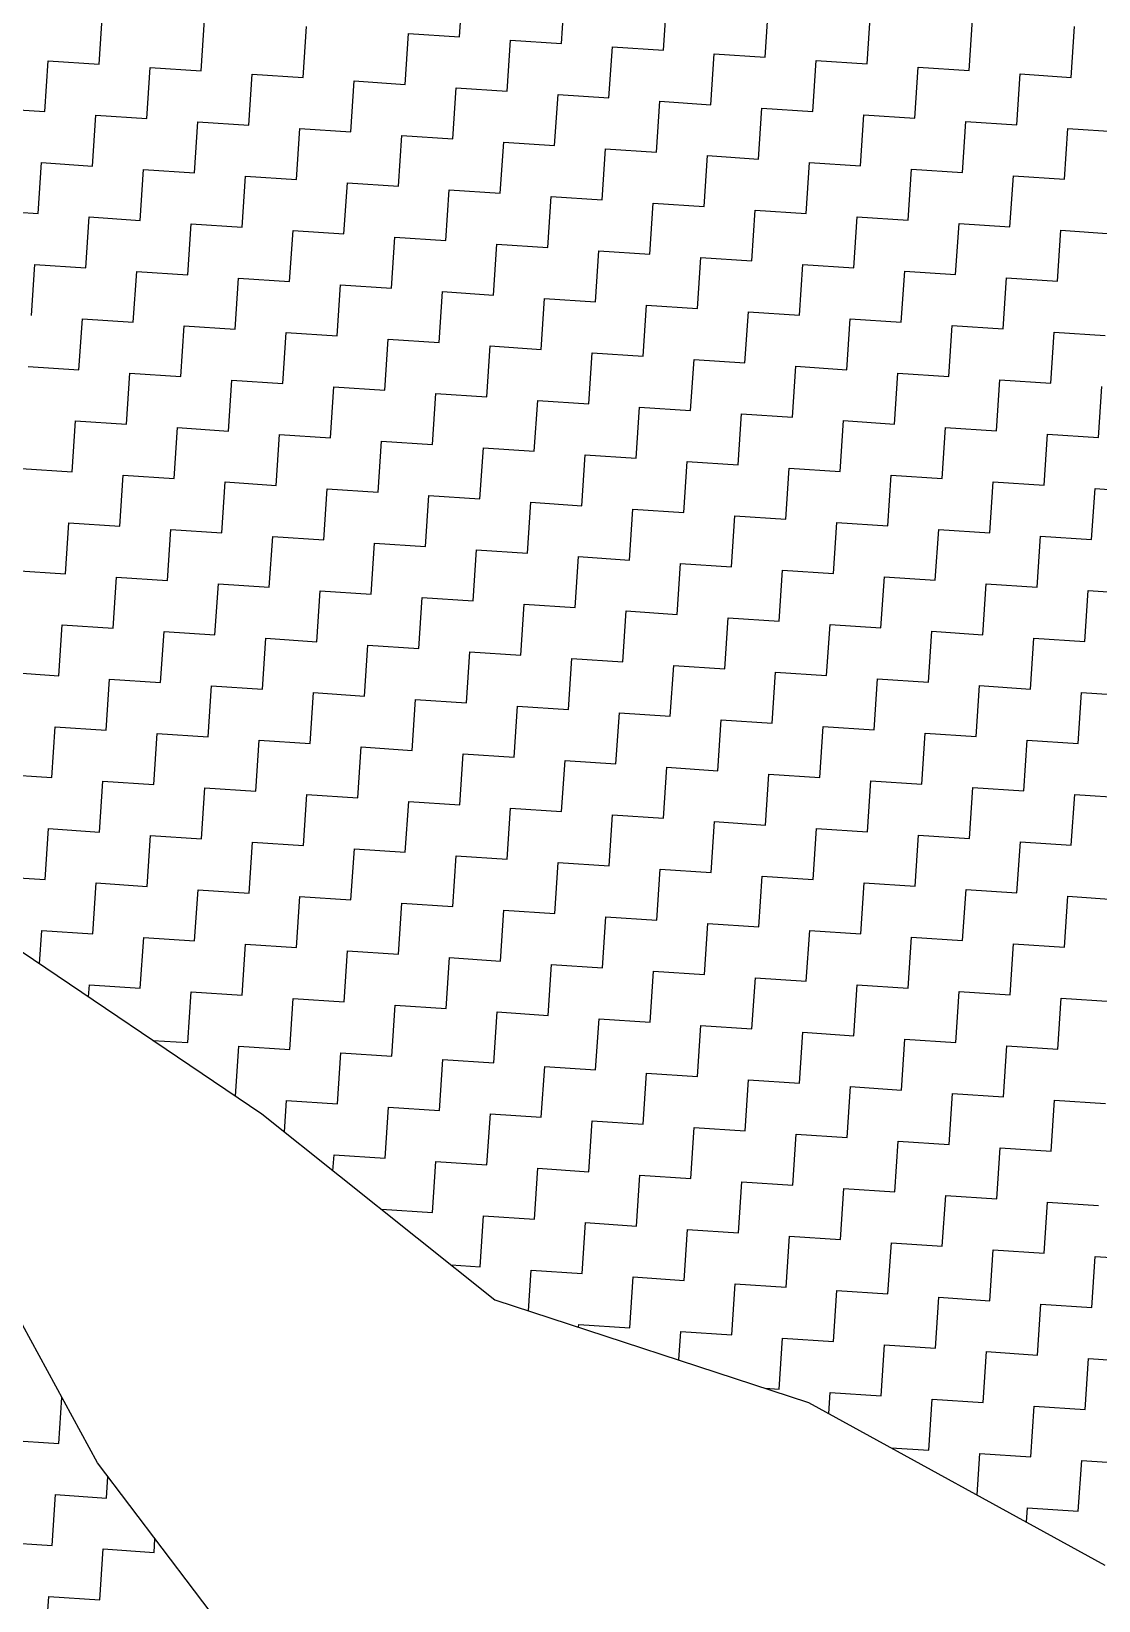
# Model space of a CAD drawing. Header units: metres. Extents: x 286068 to 287358, y 2005630 to 2007098.
# Drawn here: x 286599 to 286666.9, y 2005928.9 to 2006028.7 of the extents above; entities that cross this region are included whole.
import ezdxf

# ---------------------------------------------------------------- set-up
doc = ezdxf.new("R2010")
doc.units = ezdxf.units.M
doc.layers.add('POLY_HATCH', color=12, linetype='Continuous')

msp = doc.modelspace()

# ---------------------------------------------------------------- linework, layer by layer
at = {"layer": 'POLY_HATCH', "linetype": 'Continuous'}
for p, q in [((286626.251, 2006028.319), (286626.466, 2006031.561)), ((286632.735, 2006027.888), (286632.95, 2006031.13)), ((286639.218, 2006027.458), (286639.434, 2006030.7)), ((286645.702, 2006027.028), (286645.917, 2006030.269)), ((286603.343, 2006026.584), (286603.558, 2006029.825)), ((286609.827, 2006026.153), (286610.042, 2006029.395)), ((286652.186, 2006026.597), (286652.401, 2006029.839)), ((286658.669, 2006026.167), (286658.885, 2006029.409)), ((286665.153, 2006025.736), (286665.368, 2006028.978)), ((286616.31, 2006025.723), (286616.526, 2006028.965)), ((286622.794, 2006025.292), (286623.009, 2006028.534)), ((286623.009, 2006028.534), (286626.251, 2006028.319)), ((286629.278, 2006024.862), (286629.493, 2006028.104)), ((286629.493, 2006028.104), (286632.735, 2006027.888)), ((286635.761, 2006024.431), (286635.977, 2006027.673)), ((286635.977, 2006027.673), (286639.218, 2006027.458)), ((286642.245, 2006024.001), (286642.46, 2006027.243)), ((286642.46, 2006027.243), (286645.702, 2006027.028)), ((286599.886, 2006023.557), (286600.101, 2006026.799)), ((286600.101, 2006026.799), (286603.343, 2006026.584)), ((286606.37, 2006023.126), (286606.585, 2006026.368)), ((286606.585, 2006026.368), (286609.827, 2006026.153)), ((286648.729, 2006023.571), (286648.944, 2006026.812)), ((286648.944, 2006026.812), (286652.186, 2006026.597)), ((286655.212, 2006023.14), (286655.428, 2006026.382)), ((286655.428, 2006026.382), (286658.669, 2006026.167)), ((286612.853, 2006022.696), (286613.069, 2006025.938)), ((286613.069, 2006025.938), (286616.31, 2006025.723)), ((286619.337, 2006022.266), (286619.552, 2006025.507)), ((286619.552, 2006025.507), (286622.794, 2006025.292)), ((286625.821, 2006021.835), (286626.036, 2006025.077)), ((286626.036, 2006025.077), (286629.278, 2006024.862)), ((286661.696, 2006022.71), (286661.911, 2006025.952)), ((286661.911, 2006025.952), (286665.153, 2006025.736)), ((286632.304, 2006021.405), (286632.52, 2006024.647)), ((286632.52, 2006024.647), (286635.761, 2006024.431)), ((286638.788, 2006020.974), (286639.003, 2006024.216)), ((286639.003, 2006024.216), (286642.245, 2006024.001)), ((286596.644, 2006023.772), (286599.886, 2006023.557)), ((286602.913, 2006020.1), (286603.128, 2006023.342)), ((286603.128, 2006023.342), (286606.37, 2006023.126)), ((286645.272, 2006020.544), (286645.487, 2006023.786)), ((286645.487, 2006023.786), (286648.729, 2006023.571)), ((286651.755, 2006020.114), (286651.971, 2006023.355)), ((286651.971, 2006023.355), (286655.212, 2006023.14)), ((286609.396, 2006019.669), (286609.612, 2006022.911)), ((286609.612, 2006022.911), (286612.853, 2006022.696)), ((286615.88, 2006019.239), (286616.095, 2006022.481)), ((286616.095, 2006022.481), (286619.337, 2006022.266)), ((286622.364, 2006018.809), (286622.579, 2006022.05)), ((286622.579, 2006022.05), (286625.821, 2006021.835)), ((286658.239, 2006019.683), (286658.454, 2006022.925)), ((286658.454, 2006022.925), (286661.696, 2006022.71)), ((286664.723, 2006019.253), (286664.938, 2006022.495)), ((286664.938, 2006022.495), (286668.18, 2006022.279)), ((286628.847, 2006018.378), (286629.063, 2006021.62)), ((286629.063, 2006021.62), (286632.304, 2006021.405)), ((286635.331, 2006017.948), (286635.546, 2006021.19)), ((286635.546, 2006021.19), (286638.788, 2006020.974)), ((286599.456, 2006017.073), (286599.671, 2006020.315)), ((286599.671, 2006020.315), (286602.913, 2006020.1)), ((286641.815, 2006017.517), (286642.03, 2006020.759)), ((286642.03, 2006020.759), (286645.272, 2006020.544)), ((286648.298, 2006017.087), (286648.514, 2006020.329)), ((286648.514, 2006020.329), (286651.755, 2006020.114)), ((286605.939, 2006016.643), (286606.155, 2006019.885)), ((286606.155, 2006019.885), (286609.396, 2006019.669)), ((286612.423, 2006016.212), (286612.638, 2006019.454)), ((286612.638, 2006019.454), (286615.88, 2006019.239)), ((286618.907, 2006015.782), (286619.122, 2006019.024)), ((286619.122, 2006019.024), (286622.364, 2006018.809)), ((286654.782, 2006016.657), (286654.997, 2006019.898)), ((286654.997, 2006019.898), (286658.239, 2006019.683)), ((286661.266, 2006016.226), (286661.481, 2006019.468)), ((286661.481, 2006019.468), (286664.723, 2006019.253)), ((286625.39, 2006015.352), (286625.606, 2006018.593)), ((286625.606, 2006018.593), (286628.847, 2006018.378)), ((286631.874, 2006014.921), (286632.089, 2006018.163)), ((286632.089, 2006018.163), (286635.331, 2006017.948)), ((286596.214, 2006017.288), (286599.456, 2006017.073)), ((286638.358, 2006014.491), (286638.573, 2006017.733)), ((286638.573, 2006017.733), (286641.815, 2006017.517)), ((286644.841, 2006014.06), (286645.057, 2006017.302)), ((286645.057, 2006017.302), (286648.298, 2006017.087)), ((286602.482, 2006013.616), (286602.698, 2006016.858)), ((286602.698, 2006016.858), (286605.939, 2006016.643)), ((286608.966, 2006013.186), (286609.181, 2006016.428)), ((286609.181, 2006016.428), (286612.423, 2006016.212)), ((286651.325, 2006013.63), (286651.54, 2006016.872)), ((286651.54, 2006016.872), (286654.782, 2006016.657)), ((286657.809, 2006013.2), (286658.024, 2006016.441)), ((286658.024, 2006016.441), (286661.266, 2006016.226)), ((286664.292, 2006012.769), (286664.508, 2006016.011)), ((286664.508, 2006016.011), (286667.749, 2006015.796)), ((286615.45, 2006012.755), (286615.665, 2006015.997)), ((286615.665, 2006015.997), (286618.907, 2006015.782)), ((286621.933, 2006012.325), (286622.149, 2006015.567)), ((286622.149, 2006015.567), (286625.39, 2006015.352)), ((286628.417, 2006011.895), (286628.632, 2006015.136)), ((286628.632, 2006015.136), (286631.874, 2006014.921)), ((286634.901, 2006011.464), (286635.116, 2006014.706)), ((286635.116, 2006014.706), (286638.358, 2006014.491)), ((286641.384, 2006011.034), (286641.6, 2006014.276)), ((286641.6, 2006014.276), (286644.841, 2006014.06)), ((286599.025, 2006010.59), (286599.24, 2006013.831)), ((286599.24, 2006013.831), (286602.482, 2006013.616)), ((286605.509, 2006010.159), (286605.724, 2006013.401)), ((286605.724, 2006013.401), (286608.966, 2006013.186)), ((286647.868, 2006010.603), (286648.083, 2006013.845)), ((286648.083, 2006013.845), (286651.325, 2006013.63)), ((286654.352, 2006010.173), (286654.567, 2006013.415)), ((286654.567, 2006013.415), (286657.809, 2006013.2)), ((286611.993, 2006009.729), (286612.208, 2006012.971)), ((286612.208, 2006012.971), (286615.45, 2006012.755)), ((286618.476, 2006009.298), (286618.691, 2006012.54)), ((286618.691, 2006012.54), (286621.933, 2006012.325)), ((286624.96, 2006008.868), (286625.175, 2006012.11)), ((286625.175, 2006012.11), (286628.417, 2006011.895)), ((286660.835, 2006009.742), (286661.05, 2006012.984)), ((286661.05, 2006012.984), (286664.292, 2006012.769)), ((286631.444, 2006008.437), (286631.659, 2006011.679)), ((286631.659, 2006011.679), (286634.901, 2006011.464)), ((286637.927, 2006008.007), (286638.142, 2006011.249)), ((286638.142, 2006011.249), (286641.384, 2006011.034)), ((286602.052, 2006007.133), (286602.267, 2006010.374)), ((286602.267, 2006010.374), (286605.509, 2006010.159)), ((286644.411, 2006007.577), (286644.626, 2006010.819)), ((286644.626, 2006010.819), (286647.868, 2006010.603)), ((286650.895, 2006007.146), (286651.11, 2006010.388)), ((286651.11, 2006010.388), (286654.352, 2006010.173)), ((286608.536, 2006006.702), (286608.751, 2006009.944)), ((286608.751, 2006009.944), (286611.993, 2006009.729)), ((286615.019, 2006006.272), (286615.234, 2006009.514)), ((286615.234, 2006009.514), (286618.476, 2006009.298)), ((286621.503, 2006005.841), (286621.718, 2006009.083)), ((286621.718, 2006009.083), (286624.96, 2006008.868)), ((286657.378, 2006006.716), (286657.593, 2006009.958)), ((286657.593, 2006009.958), (286660.835, 2006009.742)), ((286663.862, 2006006.285), (286664.077, 2006009.527)), ((286664.077, 2006009.527), (286667.319, 2006009.312)), ((286627.987, 2006005.411), (286628.202, 2006008.653)), ((286628.202, 2006008.653), (286631.444, 2006008.437)), ((286634.47, 2006004.98), (286634.685, 2006008.222)), ((286634.685, 2006008.222), (286637.927, 2006008.007)), ((286598.81, 2006007.348), (286602.052, 2006007.133)), ((286640.954, 2006004.55), (286641.169, 2006007.792)), ((286641.169, 2006007.792), (286644.411, 2006007.577)), ((286647.438, 2006004.12), (286647.653, 2006007.361)), ((286647.653, 2006007.361), (286650.895, 2006007.146)), ((286605.079, 2006003.675), (286605.294, 2006006.917)), ((286605.294, 2006006.917), (286608.536, 2006006.702)), ((286611.562, 2006003.245), (286611.777, 2006006.487)), ((286611.777, 2006006.487), (286615.019, 2006006.272)), ((286618.046, 2006002.815), (286618.261, 2006006.056)), ((286618.261, 2006006.056), (286621.503, 2006005.841)), ((286653.921, 2006003.689), (286654.136, 2006006.931)), ((286654.136, 2006006.931), (286657.378, 2006006.716)), ((286660.405, 2006003.259), (286660.62, 2006006.501)), ((286660.62, 2006006.501), (286663.862, 2006006.285)), ((286666.889, 2006002.828), (286667.104, 2006006.07)), ((286624.53, 2006002.384), (286624.745, 2006005.626)), ((286624.745, 2006005.626), (286627.987, 2006005.411)), ((286631.013, 2006001.954), (286631.228, 2006005.196)), ((286631.228, 2006005.196), (286634.47, 2006004.98)), ((286637.497, 2006001.523), (286637.712, 2006004.765)), ((286637.712, 2006004.765), (286640.954, 2006004.55)), ((286643.981, 2006001.093), (286644.196, 2006004.335)), ((286644.196, 2006004.335), (286647.438, 2006004.12)), ((286601.622, 2006000.649), (286601.837, 2006003.891)), ((286601.837, 2006003.891), (286605.079, 2006003.675)), ((286608.105, 2006000.218), (286608.32, 2006003.46)), ((286608.32, 2006003.46), (286611.562, 2006003.245)), ((286614.589, 2005999.788), (286614.804, 2006003.03)), ((286614.804, 2006003.03), (286618.046, 2006002.815)), ((286650.464, 2006000.663), (286650.679, 2006003.904)), ((286650.679, 2006003.904), (286653.921, 2006003.689)), ((286656.948, 2006000.232), (286657.163, 2006003.474)), ((286657.163, 2006003.474), (286660.405, 2006003.259)), ((286663.432, 2005999.802), (286663.647, 2006003.044)), ((286663.647, 2006003.044), (286666.889, 2006002.828)), ((286621.072, 2005999.358), (286621.288, 2006002.599)), ((286621.288, 2006002.599), (286624.53, 2006002.384)), ((286627.556, 2005998.927), (286627.771, 2006002.169)), ((286627.771, 2006002.169), (286631.013, 2006001.954)), ((286634.04, 2005998.497), (286634.255, 2006001.739)), ((286634.255, 2006001.739), (286637.497, 2006001.523)), ((286640.523, 2005998.066), (286640.739, 2006001.308)), ((286640.739, 2006001.308), (286643.981, 2006001.093)), ((286598.38, 2006000.864), (286601.622, 2006000.649)), ((286604.648, 2005997.192), (286604.863, 2006000.434)), ((286604.863, 2006000.434), (286608.105, 2006000.218)), ((286647.007, 2005997.636), (286647.222, 2006000.878)), ((286647.222, 2006000.878), (286650.464, 2006000.663)), ((286653.491, 2005997.206), (286653.706, 2006000.447)), ((286653.706, 2006000.447), (286656.948, 2006000.232)), ((286611.132, 2005996.761), (286611.347, 2006000.003)), ((286611.347, 2006000.003), (286614.589, 2005999.788)), ((286617.615, 2005996.331), (286617.831, 2005999.573)), ((286617.831, 2005999.573), (286621.072, 2005999.358)), ((286624.099, 2005995.901), (286624.314, 2005999.142)), ((286624.314, 2005999.142), (286627.556, 2005998.927)), ((286659.974, 2005996.775), (286660.19, 2006000.017)), ((286660.19, 2006000.017), (286663.432, 2005999.802)), ((286666.458, 2005996.345), (286666.673, 2005999.587)), ((286666.673, 2005999.587), (286669.915, 2005999.371)), ((286630.583, 2005995.47), (286630.798, 2005998.712)), ((286630.798, 2005998.712), (286634.04, 2005998.497)), ((286637.066, 2005995.04), (286637.282, 2005998.282)), ((286637.282, 2005998.282), (286640.523, 2005998.066)), ((286601.191, 2005994.165), (286601.406, 2005997.407)), ((286601.406, 2005997.407), (286604.648, 2005997.192)), ((286643.55, 2005994.609), (286643.765, 2005997.851)), ((286643.765, 2005997.851), (286647.007, 2005997.636)), ((286650.034, 2005994.179), (286650.249, 2005997.421)), ((286650.249, 2005997.421), (286653.491, 2005997.206)), ((286607.675, 2005993.735), (286607.89, 2005996.977)), ((286607.89, 2005996.977), (286611.132, 2005996.761)), ((286614.158, 2005993.304), (286614.374, 2005996.546)), ((286614.374, 2005996.546), (286617.615, 2005996.331)), ((286620.642, 2005992.874), (286620.857, 2005996.116)), ((286620.857, 2005996.116), (286624.099, 2005995.901)), ((286656.517, 2005993.749), (286656.733, 2005996.99)), ((286656.733, 2005996.99), (286659.974, 2005996.775)), ((286663.001, 2005993.318), (286663.216, 2005996.56)), ((286663.216, 2005996.56), (286666.458, 2005996.345)), ((286627.126, 2005992.444), (286627.341, 2005995.685)), ((286627.341, 2005995.685), (286630.583, 2005995.47)), ((286633.609, 2005992.013), (286633.825, 2005995.255)), ((286633.825, 2005995.255), (286637.066, 2005995.04)), ((286597.949, 2005994.38), (286601.191, 2005994.165)), ((286640.093, 2005991.583), (286640.308, 2005994.825)), ((286640.308, 2005994.825), (286643.55, 2005994.609)), ((286646.577, 2005991.152), (286646.792, 2005994.394)), ((286646.792, 2005994.394), (286650.034, 2005994.179)), ((286604.218, 2005990.708), (286604.433, 2005993.95)), ((286604.433, 2005993.95), (286607.675, 2005993.735)), ((286610.701, 2005990.278), (286610.917, 2005993.52)), ((286610.917, 2005993.52), (286614.158, 2005993.304)), ((286617.185, 2005989.847), (286617.4, 2005993.089)), ((286617.4, 2005993.089), (286620.642, 2005992.874)), ((286653.06, 2005990.722), (286653.276, 2005993.964)), ((286653.276, 2005993.964), (286656.517, 2005993.749)), ((286659.544, 2005990.291), (286659.759, 2005993.533)), ((286659.759, 2005993.533), (286663.001, 2005993.318)), ((286666.028, 2005989.861), (286666.243, 2005993.103)), ((286666.243, 2005993.103), (286669.485, 2005992.888)), ((286623.669, 2005989.417), (286623.884, 2005992.659)), ((286623.884, 2005992.659), (286627.126, 2005992.444)), ((286630.152, 2005988.987), (286630.368, 2005992.228)), ((286630.368, 2005992.228), (286633.609, 2005992.013)), ((286636.636, 2005988.556), (286636.851, 2005991.798)), ((286636.851, 2005991.798), (286640.093, 2005991.583)), ((286643.12, 2005988.126), (286643.335, 2005991.368)), ((286643.335, 2005991.368), (286646.577, 2005991.152)), ((286600.761, 2005987.682), (286600.976, 2005990.923)), ((286600.976, 2005990.923), (286604.218, 2005990.708)), ((286607.244, 2005987.251), (286607.46, 2005990.493)), ((286607.46, 2005990.493), (286610.701, 2005990.278)), ((286613.728, 2005986.821), (286613.943, 2005990.063)), ((286613.943, 2005990.063), (286617.185, 2005989.847)), ((286649.603, 2005987.695), (286649.819, 2005990.937)), ((286649.819, 2005990.937), (286653.06, 2005990.722)), ((286656.087, 2005987.265), (286656.302, 2005990.507)), ((286656.302, 2005990.507), (286659.544, 2005990.291)), ((286662.571, 2005986.834), (286662.786, 2005990.076)), ((286662.786, 2005990.076), (286666.028, 2005989.861)), ((286620.212, 2005986.39), (286620.427, 2005989.632)), ((286620.427, 2005989.632), (286623.669, 2005989.417)), ((286626.695, 2005985.96), (286626.911, 2005989.202)), ((286626.911, 2005989.202), (286630.152, 2005988.987)), ((286633.179, 2005985.529), (286633.394, 2005988.771)), ((286633.394, 2005988.771), (286636.636, 2005988.556)), ((286639.663, 2005985.099), (286639.878, 2005988.341)), ((286639.878, 2005988.341), (286643.12, 2005988.126)), ((286597.519, 2005987.897), (286600.761, 2005987.682)), ((286603.787, 2005984.224), (286604.003, 2005987.466)), ((286604.003, 2005987.466), (286607.244, 2005987.251)), ((286646.146, 2005984.669), (286646.362, 2005987.91)), ((286646.362, 2005987.91), (286649.603, 2005987.695)), ((286652.63, 2005984.238), (286652.845, 2005987.48)), ((286652.845, 2005987.48), (286656.087, 2005987.265)), ((286610.271, 2005983.794), (286610.486, 2005987.036)), ((286610.486, 2005987.036), (286613.728, 2005986.821)), ((286616.755, 2005983.364), (286616.97, 2005986.605)), ((286616.97, 2005986.605), (286620.212, 2005986.39)), ((286623.238, 2005982.933), (286623.453, 2005986.175)), ((286623.453, 2005986.175), (286626.695, 2005985.96)), ((286659.114, 2005983.808), (286659.329, 2005987.05)), ((286659.329, 2005987.05), (286662.571, 2005986.834)), ((286665.597, 2005983.377), (286665.813, 2005986.619)), ((286665.813, 2005986.619), (286669.054, 2005986.404)), ((286629.722, 2005982.503), (286629.937, 2005985.745)), ((286629.937, 2005985.745), (286633.179, 2005985.529)), ((286636.206, 2005982.072), (286636.421, 2005985.314)), ((286636.421, 2005985.314), (286639.663, 2005985.099)), ((286600.33, 2005981.198), (286600.545, 2005984.44)), ((286600.545, 2005984.44), (286603.787, 2005984.224)), ((286642.689, 2005981.642), (286642.904, 2005984.884)), ((286642.904, 2005984.884), (286646.146, 2005984.669)), ((286649.173, 2005981.212), (286649.388, 2005984.453)), ((286649.388, 2005984.453), (286652.63, 2005984.238)), ((286606.814, 2005980.767), (286607.029, 2005984.009)), ((286607.029, 2005984.009), (286610.271, 2005983.794)), ((286613.298, 2005980.337), (286613.513, 2005983.579)), ((286613.513, 2005983.579), (286616.755, 2005983.364)), ((286619.781, 2005979.907), (286619.996, 2005983.148)), ((286619.996, 2005983.148), (286623.238, 2005982.933)), ((286655.657, 2005980.781), (286655.872, 2005984.023)), ((286655.872, 2005984.023), (286659.114, 2005983.808)), ((286662.14, 2005980.351), (286662.355, 2005983.593)), ((286662.355, 2005983.593), (286665.597, 2005983.377)), ((286626.265, 2005979.476), (286626.48, 2005982.718)), ((286626.48, 2005982.718), (286629.722, 2005982.503)), ((286632.749, 2005979.046), (286632.964, 2005982.288)), ((286632.964, 2005982.288), (286636.206, 2005982.072)), ((286597.088, 2005981.413), (286600.33, 2005981.198)), ((286639.232, 2005978.615), (286639.447, 2005981.857)), ((286639.447, 2005981.857), (286642.689, 2005981.642)), ((286645.716, 2005978.185), (286645.931, 2005981.427)), ((286645.931, 2005981.427), (286649.173, 2005981.212)), ((286603.357, 2005977.741), (286603.572, 2005980.983)), ((286603.572, 2005980.983), (286606.814, 2005980.767)), ((286609.841, 2005977.31), (286610.056, 2005980.552)), ((286610.056, 2005980.552), (286613.298, 2005980.337)), ((286616.324, 2005976.88), (286616.539, 2005980.122)), ((286616.539, 2005980.122), (286619.781, 2005979.907)), ((286652.2, 2005977.755), (286652.415, 2005980.996)), ((286652.415, 2005980.996), (286655.657, 2005980.781)), ((286658.683, 2005977.324), (286658.898, 2005980.566)), ((286658.898, 2005980.566), (286662.14, 2005980.351)), ((286665.167, 2005976.894), (286665.382, 2005980.136)), ((286665.382, 2005980.136), (286668.624, 2005979.92)), ((286622.808, 2005976.45), (286623.023, 2005979.691)), ((286623.023, 2005979.691), (286626.265, 2005979.476)), ((286629.292, 2005976.019), (286629.507, 2005979.261)), ((286629.507, 2005979.261), (286632.749, 2005979.046)), ((286635.775, 2005975.589), (286635.99, 2005978.831)), ((286635.99, 2005978.831), (286639.232, 2005978.615)), ((286642.259, 2005975.158), (286642.474, 2005978.4)), ((286642.474, 2005978.4), (286645.716, 2005978.185)), ((286599.9, 2005974.714), (286600.115, 2005977.956)), ((286600.115, 2005977.956), (286603.357, 2005977.741)), ((286606.384, 2005974.284), (286606.599, 2005977.526)), ((286606.599, 2005977.526), (286609.841, 2005977.31)), ((286612.867, 2005973.853), (286613.082, 2005977.095)), ((286613.082, 2005977.095), (286616.324, 2005976.88)), ((286648.743, 2005974.728), (286648.958, 2005977.97)), ((286648.958, 2005977.97), (286652.2, 2005977.755)), ((286655.226, 2005974.298), (286655.441, 2005977.539)), ((286655.441, 2005977.539), (286658.683, 2005977.324)), ((286661.71, 2005973.867), (286661.925, 2005977.109)), ((286661.925, 2005977.109), (286665.167, 2005976.894)), ((286619.351, 2005973.423), (286619.566, 2005976.665)), ((286619.566, 2005976.665), (286622.808, 2005976.45)), ((286625.835, 2005972.993), (286626.05, 2005976.234)), ((286626.05, 2005976.234), (286629.292, 2005976.019)), ((286632.318, 2005972.562), (286632.533, 2005975.804)), ((286632.533, 2005975.804), (286635.775, 2005975.589)), ((286638.802, 2005972.132), (286639.017, 2005975.374)), ((286639.017, 2005975.374), (286642.259, 2005975.158)), ((286596.658, 2005974.929), (286599.9, 2005974.714)), ((286602.926, 2005971.257), (286603.142, 2005974.499)), ((286603.142, 2005974.499), (286606.384, 2005974.284)), ((286645.285, 2005971.701), (286645.501, 2005974.943)), ((286645.501, 2005974.943), (286648.743, 2005974.728)), ((286651.769, 2005971.271), (286651.984, 2005974.513)), ((286651.984, 2005974.513), (286655.226, 2005974.298)), ((286609.41, 2005970.827), (286609.625, 2005974.069)), ((286609.625, 2005974.069), (286612.867, 2005973.853)), ((286615.894, 2005970.396), (286616.109, 2005973.638)), ((286616.109, 2005973.638), (286619.351, 2005973.423)), ((286622.377, 2005969.966), (286622.593, 2005973.208)), ((286622.593, 2005973.208), (286625.835, 2005972.993)), ((286658.253, 2005970.841), (286658.468, 2005974.082)), ((286658.468, 2005974.082), (286661.71, 2005973.867)), ((286664.736, 2005970.41), (286664.952, 2005973.652)), ((286664.952, 2005973.652), (286668.194, 2005973.437)), ((286628.861, 2005969.536), (286629.076, 2005972.777)), ((286629.076, 2005972.777), (286632.318, 2005972.562)), ((286635.345, 2005969.105), (286635.56, 2005972.347)), ((286635.56, 2005972.347), (286638.802, 2005972.132)), ((286599.544, 2005969.358), (286599.685, 2005971.472)), ((286599.685, 2005971.472), (286602.926, 2005971.257)), ((286641.828, 2005968.675), (286642.044, 2005971.917)), ((286642.044, 2005971.917), (286645.285, 2005971.701)), ((286648.312, 2005968.244), (286648.527, 2005971.486)), ((286648.527, 2005971.486), (286651.769, 2005971.271)), ((286605.953, 2005967.8), (286606.168, 2005971.042)), ((286606.168, 2005971.042), (286609.41, 2005970.827)), ((286612.437, 2005967.37), (286612.652, 2005970.612)), ((286612.652, 2005970.612), (286615.894, 2005970.396)), ((286618.92, 2005966.939), (286619.136, 2005970.181)), ((286619.136, 2005970.181), (286622.377, 2005969.966)), ((286654.796, 2005967.814), (286655.011, 2005971.056)), ((286655.011, 2005971.056), (286658.253, 2005970.841)), ((286661.279, 2005967.383), (286661.495, 2005970.625)), ((286661.495, 2005970.625), (286664.736, 2005970.41)), ((286625.404, 2005966.509), (286625.619, 2005969.751)), ((286625.619, 2005969.751), (286628.861, 2005969.536)), ((286631.888, 2005966.078), (286632.103, 2005969.32)), ((286632.103, 2005969.32), (286635.345, 2005969.105)), ((286638.371, 2005965.648), (286638.587, 2005968.89)), ((286638.587, 2005968.89), (286641.828, 2005968.675)), ((286644.855, 2005965.218), (286645.07, 2005968.459)), ((286645.07, 2005968.459), (286648.312, 2005968.244)), ((286602.661, 2005967.252), (286602.711, 2005968.015)), ((286602.711, 2005968.015), (286605.953, 2005967.8)), ((286608.98, 2005964.343), (286609.195, 2005967.585)), ((286609.195, 2005967.585), (286612.437, 2005967.37)), ((286615.463, 2005963.913), (286615.679, 2005967.155)), ((286615.679, 2005967.155), (286618.92, 2005966.939)), ((286651.339, 2005964.787), (286651.554, 2005968.029)), ((286651.554, 2005968.029), (286654.796, 2005967.814)), ((286657.822, 2005964.357), (286658.038, 2005967.599)), ((286658.038, 2005967.599), (286661.279, 2005967.383)), ((286664.306, 2005963.926), (286664.521, 2005967.168)), ((286664.521, 2005967.168), (286667.763, 2005966.953)), ((286621.947, 2005963.482), (286622.162, 2005966.724)), ((286622.162, 2005966.724), (286625.404, 2005966.509)), ((286628.431, 2005963.052), (286628.646, 2005966.294)), ((286628.646, 2005966.294), (286631.888, 2005966.078)), ((286634.914, 2005962.621), (286635.13, 2005965.863)), ((286635.13, 2005965.863), (286638.371, 2005965.648)), ((286641.398, 2005962.191), (286641.613, 2005965.433)), ((286641.613, 2005965.433), (286644.855, 2005965.218)), ((286606.748, 2005964.491), (286608.98, 2005964.343)), ((286612.01, 2005960.937), (286612.222, 2005964.128)), ((286612.222, 2005964.128), (286615.463, 2005963.913)), ((286647.882, 2005961.761), (286648.097, 2005965.002)), ((286648.097, 2005965.002), (286651.339, 2005964.787)), ((286654.365, 2005961.33), (286654.581, 2005964.572)), ((286654.581, 2005964.572), (286657.822, 2005964.357)), ((286660.849, 2005960.9), (286661.064, 2005964.142)), ((286661.064, 2005964.142), (286664.306, 2005963.926)), ((286618.49, 2005960.456), (286618.705, 2005963.697)), ((286618.705, 2005963.697), (286621.947, 2005963.482)), ((286624.974, 2005960.025), (286625.189, 2005963.267)), ((286625.189, 2005963.267), (286628.431, 2005963.052)), ((286631.457, 2005959.595), (286631.673, 2005962.837)), ((286631.673, 2005962.837), (286634.914, 2005962.621)), ((286637.941, 2005959.164), (286638.156, 2005962.406)), ((286638.156, 2005962.406), (286641.398, 2005962.191)), ((286644.425, 2005958.734), (286644.64, 2005961.976)), ((286644.64, 2005961.976), (286647.882, 2005961.761)), ((286650.908, 2005958.304), (286651.124, 2005961.545)), ((286651.124, 2005961.545), (286654.365, 2005961.33)), ((286657.392, 2005957.873), (286657.607, 2005961.115)), ((286657.607, 2005961.115), (286660.849, 2005960.9)), ((286615.115, 2005958.664), (286615.248, 2005960.671)), ((286615.248, 2005960.671), (286618.49, 2005960.456)), ((286621.517, 2005956.999), (286621.732, 2005960.24)), ((286621.732, 2005960.24), (286624.974, 2005960.025)), ((286663.876, 2005957.443), (286664.091, 2005960.685)), ((286664.091, 2005960.685), (286667.333, 2005960.469)), ((286628, 2005956.568), (286628.216, 2005959.81)), ((286628.216, 2005959.81), (286631.457, 2005959.595)), ((286634.484, 2005956.138), (286634.699, 2005959.38)), ((286634.699, 2005959.38), (286637.941, 2005959.164)), ((286640.968, 2005955.707), (286641.183, 2005958.949)), ((286641.183, 2005958.949), (286644.425, 2005958.734)), ((286647.451, 2005955.277), (286647.667, 2005958.519)), ((286647.667, 2005958.519), (286650.908, 2005958.304)), ((286618.207, 2005956.199), (286618.275, 2005957.214)), ((286618.275, 2005957.214), (286621.517, 2005956.999)), ((286653.935, 2005954.847), (286654.15, 2005958.088)), ((286654.15, 2005958.088), (286657.392, 2005957.873)), ((286660.419, 2005954.416), (286660.634, 2005957.658)), ((286660.634, 2005957.658), (286663.876, 2005957.443)), ((286624.543, 2005953.542), (286624.758, 2005956.783)), ((286624.758, 2005956.783), (286628, 2005956.568)), ((286631.027, 2005953.111), (286631.242, 2005956.353)), ((286631.242, 2005956.353), (286634.484, 2005956.138)), ((286637.511, 2005952.681), (286637.726, 2005955.923)), ((286637.726, 2005955.923), (286640.968, 2005955.707)), ((286643.994, 2005952.25), (286644.209, 2005955.492)), ((286644.209, 2005955.492), (286647.451, 2005955.277)), ((286650.478, 2005951.82), (286650.693, 2005955.062)), ((286650.693, 2005955.062), (286653.935, 2005954.847)), ((286656.962, 2005951.39), (286657.177, 2005954.631)), ((286657.177, 2005954.631), (286660.419, 2005954.416)), ((286663.445, 2005950.959), (286663.66, 2005954.201)), ((286663.66, 2005954.201), (286666.902, 2005953.986)), ((286621.3, 2005953.734), (286621.301, 2005953.757)), ((286621.301, 2005953.757), (286624.543, 2005953.542)), ((286627.57, 2005950.085), (286627.785, 2005953.326)), ((286627.785, 2005953.326), (286631.027, 2005953.111)), ((286634.054, 2005949.654), (286634.269, 2005952.896)), ((286634.269, 2005952.896), (286637.511, 2005952.681)), ((286640.537, 2005949.224), (286640.752, 2005952.466)), ((286640.752, 2005952.466), (286643.994, 2005952.25)), ((286647.021, 2005948.793), (286647.236, 2005952.035)), ((286647.236, 2005952.035), (286650.478, 2005951.82)), ((286653.505, 2005948.363), (286653.72, 2005951.605)), ((286653.72, 2005951.605), (286656.962, 2005951.39)), ((286659.988, 2005947.932), (286660.203, 2005951.174)), ((286660.203, 2005951.174), (286663.445, 2005950.959)), ((286625.724, 2005950.207), (286627.57, 2005950.085)), ((286666.472, 2005947.502), (286666.687, 2005950.744)), ((286666.687, 2005950.744), (286669.929, 2005950.529)), ((286630.641, 2005947.292), (286630.812, 2005949.869)), ((286630.812, 2005949.869), (286634.054, 2005949.654)), ((286637.08, 2005946.197), (286637.295, 2005949.439)), ((286637.295, 2005949.439), (286640.537, 2005949.224)), ((286643.564, 2005945.767), (286643.779, 2005949.009)), ((286643.779, 2005949.009), (286647.021, 2005948.793)), ((286650.048, 2005945.336), (286650.263, 2005948.578)), ((286650.263, 2005948.578), (286653.505, 2005948.363)), ((286656.531, 2005944.906), (286656.746, 2005948.148)), ((286656.746, 2005948.148), (286659.988, 2005947.932)), ((286663.015, 2005944.475), (286663.23, 2005947.717)), ((286663.23, 2005947.717), (286666.472, 2005947.502)), ((286633.828, 2005946.249), (286633.838, 2005946.412)), ((286633.838, 2005946.412), (286637.08, 2005946.197)), ((286640.201, 2005944.164), (286640.322, 2005945.982)), ((286640.322, 2005945.982), (286643.564, 2005945.767)), ((286646.59, 2005942.31), (286646.806, 2005945.551)), ((286646.806, 2005945.551), (286650.048, 2005945.336)), ((286653.074, 2005941.879), (286653.289, 2005945.121)), ((286653.289, 2005945.121), (286656.531, 2005944.906)), ((286659.558, 2005941.449), (286659.773, 2005944.691)), ((286659.773, 2005944.691), (286663.015, 2005944.475)), ((286666.041, 2005941.018), (286666.257, 2005944.26)), ((286666.257, 2005944.26), (286669.499, 2005944.045)), ((286645.688, 2005942.37), (286646.59, 2005942.31)), ((286600.774, 2005938.839), (286600.969, 2005941.775)), ((286649.744, 2005940.757), (286649.832, 2005942.094)), ((286649.832, 2005942.094), (286653.074, 2005941.879)), ((286656.101, 2005938.422), (286656.316, 2005941.664)), ((286656.316, 2005941.664), (286659.558, 2005941.449)), ((286662.584, 2005937.992), (286662.8, 2005941.234)), ((286662.8, 2005941.234), (286666.041, 2005941.018)), ((286597.533, 2005939.054), (286600.774, 2005938.839)), ((286653.7, 2005938.582), (286656.101, 2005938.422)), ((286659.168, 2005935.575), (286659.343, 2005938.207)), ((286659.343, 2005938.207), (286662.584, 2005937.992)), ((286665.611, 2005934.535), (286665.826, 2005937.777)), ((286665.826, 2005937.777), (286669.068, 2005937.561)), ((286603.801, 2005935.382), (286603.892, 2005936.749)), ((286600.344, 2005932.355), (286600.559, 2005935.597)), ((286600.559, 2005935.597), (286603.801, 2005935.382)), ((286662.309, 2005933.848), (286662.369, 2005934.75)), ((286662.369, 2005934.75), (286665.611, 2005934.535)), ((286597.102, 2005932.57), (286600.344, 2005932.355)), ((286606.828, 2005931.925), (286606.885, 2005932.796)), ((286603.371, 2005928.898), (286603.586, 2005932.14)), ((286603.586, 2005932.14), (286606.828, 2005931.925)), ((286599.914, 2005925.872), (286600.129, 2005929.113)), ((286600.129, 2005929.113), (286603.371, 2005928.898))]:
    msp.add_line(p, q, dxfattribs=at)
at = {"layer": 'POLY_HATCH'}
for p, q in [((286588.768, 2005976.637), (286613.675, 2005959.812)), ((286613.675, 2005959.812), (286628.505, 2005947.99)), ((286603.228, 2005937.626), (286591.578, 2005959.026)), ((286628.505, 2005947.99), (286648.458, 2005941.464)), ((286648.458, 2005941.464), (286667.289, 2005931.11)), ((286611.451, 2005926.767), (286603.228, 2005937.626))]:
    msp.add_line(p, q, dxfattribs=at)

doc.saveas('drawing.dxf')
